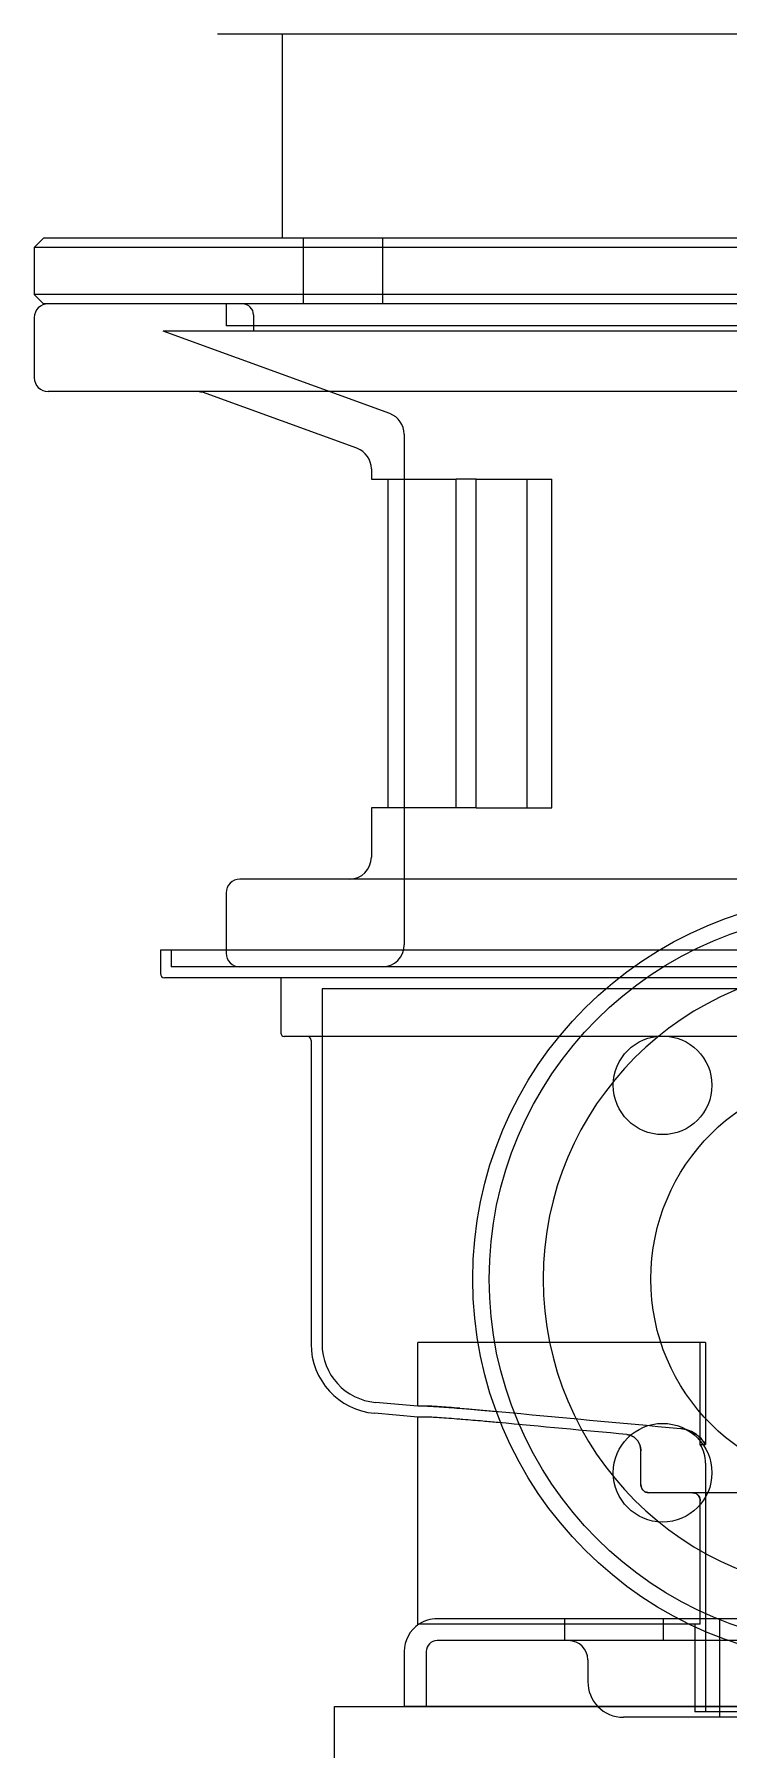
# Model space of a CAD drawing. Extents: x -32000 to 416743, y -254124 to 144214.
# Drawn here: x 255645 to 255771.7, y 74421.9 to 74735 of the extents above; entities that cross this region are included whole.
import ezdxf

# ---------------------------------------------------------------- set-up
doc = ezdxf.new("R2010")
doc.units = 0
doc.header["$LTSCALE"] = 10
doc.layers.add('XFM1Q40$0$COL', color=1, linetype='Continuous')
doc.layers.add('XFM1Q40$0$M-EQPM-MAU', color=22, linetype='Continuous')

# ---------------------------------------------------------------- blocks, each defined once
blk = doc.blocks.new('XFM1Q40$0$A$C6DF15AF1')
at = {"layer": 'XFM1Q40$0$M-EQPM-MAU', "extrusion": (-1.22465e-16, -1, 0)}
for p, q in [((13620.052, -13803.019, 3.078), (13618.952, -13803.019, 3.078)), ((13620.302, -13803.188, 3.078), (13620.472, -13803.019, 3.078)), ((13620.472, -13833.019, 3.078), (13620.472, -13803.019, 3.078)), ((13621.333, -13803.019, 3.078), (13620.472, -13803.019, 3.078)), ((13621.333, -13833.019, 3.078), (13621.333, -13803.019, 3.078)), ((13621.502, -13803.188, 3.078), (13621.333, -13803.019, 3.078)), ((13618.702, -13832.769, 3.078), (13618.702, -13803.269, 3.078)), ((13620.302, -13832.849, 3.078), (13620.302, -13803.188, 3.078)), ((13621.502, -13832.849, 3.078), (13621.502, -13803.188, 3.078)), ((13608.002, -13830.644, 3.078), (13608.002, -13805.394, 3.078)), ((13608.502, -13805.319, 3.078), (13608.077, -13805.319, 3.078)), ((13608.202, -13830.519, 3.078), (13608.202, -13805.519, 3.078)), ((13608.502, -13805.519, 3.078), (13608.202, -13805.519, 3.078)), ((13608.502, -13830.719, 3.078), (13608.502, -13805.319, 3.078)), ((13618.298, -13809.505, 3.078), (13619.802, -13805.373, 3.078)), ((13619.802, -13830.665, 3.078), (13619.802, -13805.373, 3.078)), ((13617.665, -13808.905, 3.078), (13618.666, -13806.155, 3.078)), ((13608.502, -13806.519, 3.078), (13608.452, -13806.519, 3.078)), ((13609.552, -13806.519, 3.078), (13608.502, -13806.519, 3.078)), ((13619.902, -13829.519, 3.078), (13619.902, -13806.519, 3.078)), ((13620.302, -13806.519, 3.078), (13619.902, -13806.519, 3.078)), ((13625.222, -13829.678, 3.078), (13625.222, -13806.36, 3.078)), ((13609.802, -13829.269, 3.078), (13609.802, -13806.769, 3.078)), ((13620.102, -13807.019, 3.078), (13619.802, -13807.019, 3.078)), ((13606.932, -13828.459, 3.078), (13606.932, -13807.579, 3.078)), ((13608.002, -13807.519, 3.078), (13606.992, -13807.519, 3.078)), ((13625.222, -13807.539, 3.078), (13621.502, -13807.539, 3.078)), ((13606.857, -13808.069, 3.078), (13601.316, -13808.069, 3.078)), ((13621.502, -13807.924, 3.078), (13620.302, -13807.924, 3.078)), ((13607.802, -13808.269, 3.078), (13601.316, -13808.269, 3.078)), ((13607.802, -13827.769, 3.078), (13607.802, -13808.269, 3.078)), ((13599.982, -13810.016, 3.078), (13600.051, -13809.228, 3.078)), ((13600.183, -13810.016, 3.078), (13600.25, -13809.245, 3.078)), ((13611.102, -13809.169, 3.078), (13610.202, -13809.169, 3.078)), ((13611.102, -13810.716, 3.078), (13611.102, -13809.169, 3.078)), ((13617.102, -13809.169, 3.078), (13617.102, -13810.716, 3.078)), ((13617.289, -13809.169, 3.078), (13617.102, -13809.169, 3.078)), ((13617.102, -13809.469, 3.078), (13611.102, -13809.469, 3.078)), ((13621.502, -13809.374, 3.078), (13620.302, -13809.374, 3.078)), ((13594.702, -13826.269, 3.078), (13594.702, -13809.769, 3.078)), ((13595.702, -13809.769, 3.078), (13594.702, -13809.769, 3.078)), ((13617.922, -13809.769, 3.078), (13608.602, -13809.769, 3.078)), ((13595.702, -13810.169, 3.078), (13594.702, -13810.169, 3.078)), ((13596.202, -13810.196, 3.078), (13596.202, -13810.016, 3.078)), ((13596.202, -13810.016, 3.078), (13599.982, -13810.016, 3.078)), ((13596.202, -13810.252, 3.078), (13596.202, -13810.196, 3.078)), ((13596.202, -13810.782, 3.078), (13596.202, -13810.252, 3.078)), ((13599.982, -13810.196, 3.078), (13599.982, -13810.016, 3.078)), ((13600.183, -13810.196, 3.078), (13600.183, -13810.016, 3.078)), ((13600.183, -13810.016, 3.078), (13601.342, -13810.016, 3.078)), ((13601.342, -13810.196, 3.078), (13601.342, -13810.016, 3.078)), ((13601.342, -13810.782, 3.078), (13601.342, -13810.196, 3.078)), ((13595.902, -13825.669, 3.078), (13595.902, -13810.369, 3.078)), ((13596.302, -13810.677, 3.078), (13596.302, -13810.369, 3.078)), ((13596.202, -13811.206, 3.078), (13596.202, -13810.782, 3.078)), ((13596.302, -13815.868, 3.078), (13596.302, -13810.677, 3.078)), ((13601.342, -13811.206, 3.078), (13601.342, -13810.782, 3.078)), ((13611.102, -13810.716, 3.078), (13617.102, -13810.716, 3.078)), ((13611.102, -13811.083, 3.078), (13611.102, -13810.716, 3.078)), ((13617.102, -13811.083, 3.078), (13617.102, -13810.716, 3.078)), ((13596.202, -13811.48, 3.078), (13596.202, -13811.206, 3.078)), ((13601.342, -13811.48, 3.078), (13601.342, -13811.206, 3.078)), ((13611.102, -13811.083, 3.078), (13611.102, -13812.464, 3.078)), ((13611.102, -13811.083, 3.078), (13617.102, -13811.083, 3.078)), ((13617.102, -13811.083, 3.078), (13617.102, -13812.464, 3.078)), ((13596.202, -13815.17, 3.078), (13596.202, -13811.48, 3.078)), ((13601.342, -13815.265, 3.078), (13601.342, -13811.48, 3.078)), ((13611.102, -13812.013, 3.078), (13617.102, -13812.013, 3.078)), ((13611.102, -13812.464, 3.078), (13617.102, -13812.464, 3.078)), ((13595.902, -13812.699, 3.078), (13596.302, -13812.699, 3.078)), ((13595.552, -13813.119, 3.078), (13595.152, -13813.119, 3.078)), ((13594.502, -13822.269, 3.078), (13594.502, -13813.769, 3.078)), ((13598.602, -13815.859, 3.078), (13598.602, -13814.228, 3.078)), ((13598.752, -13814.087, 3.078), (13599.366, -13814.087, 3.078)), ((13595.902, -13814.499, 3.078), (13596.302, -13814.499, 3.078)), ((13594.602, -13820.969, 3.078), (13594.602, -13815.069, 3.078)), ((13596.202, -13815.069, 3.078), (13594.602, -13815.069, 3.078)), ((13599.141, -13815.269, 3.078), (13594.602, -13815.269, 3.078)), ((13596.202, -13815.17, 3.078), (13596.302, -13815.17, 3.078)), ((13596.302, -13815.17, 3.078), (13598.452, -13815.17, 3.078)), ((13599.483, -13815.169, 3.078), (13599.483, -13815.265, 3.078)), ((13599.483, -13815.169, 3.078), (13601.342, -13815.169, 3.078)), ((13601.342, -13815.265, 3.078), (13599.483, -13815.265, 3.078)), ((13596.302, -13815.519, 3.078), (13594.502, -13815.519, 3.078))]:
    blk.add_line(p, q, dxfattribs=at)
at = {"layer": 'XFM1Q40$0$M-EQPM-MAU', "elevation": 3.078}
blk.add_lwpolyline([(13593.102, -13808.494), (13594.702, -13808.494), (13594.702, -13827.544), (13593.102, -13827.544)], close=True, dxfattribs=at)
at = {"layer": 'XFM1Q40$0$M-EQPM-MAU'}
for centre, radius in [((13602.502, -13818.019, 3.078), 7), ((13602.502, -13818.019, 3.078), 6.7), ((13598.967, -13814.483, 3.078), 0.9), ((13606.038, -13814.483, 3.078), 0.9), ((13602.502, -13818.019, 3.078), 3.75)]:
    blk.add_circle(centre, radius, dxfattribs=at)
for centre, radius, start, end in [((13618.952, -13803.269, 3.078), 0.25, 90, 180), ((13620.052, -13803.269, 3.078), 0.25, 0, 90), ((13608.077, -13805.394, 3.078), 0.075, 90, 180), ((13618.102, -13805.95, 3.078), 0.6, 340, 0), ((13608.452, -13806.769, 3.078), 0.25, 90, 180), ((13609.552, -13806.769, 3.078), 0.25, 0, 90), ((13620.102, -13806.819, 3.078), 0.2, 270, 0), ((13606.992, -13807.579, 3.078), 0.06, 90, 180), ((13601.316, -13809.339, 3.078), 1.27, 90, 175), ((13606.857, -13807.994, 3.078), 0.075, 270, 0), ((13601.316, -13809.339, 3.078), 1.07, 90, 175), ((13610.202, -13808.769, 3.078), 0.4, 180, 270), ((13617.289, -13808.769, 3.078), 0.4, 270, 340), ((13608.602, -13809.369, 3.078), 0.4, 180, 270), ((13617.922, -13809.369, 3.078), 0.4, 270, 340), ((13595.702, -13810.369, 3.078), 0.6, 33.5573, 90), ((13595.702, -13810.369, 3.078), 0.2, 0, 90), ((13595.702, -13810.369, 3.078), 0.6, 0, 33.5573), ((13602.502, -13818.019, 3.078), 5.715, 0, 180), ((13595.552, -13812.769, 3.078), 0.35, 270, 0), ((13595.152, -13813.769, 3.078), 0.65, 90, 133.8131), ((13595.152, -13813.769, 3.078), 0.65, 133.8131, 180), ((13599.141, -13814.634, 3.078), 0.635, 270, 302.5928)]:
    blk.add_arc(centre, radius, start, end, dxfattribs=at)
for points, knots in [([(13599.943, -13810.782, 3.078), (13599.948, -13810.714, 3.078), (13599.954, -13810.647, 3.078), (13599.963, -13810.518, 3.078), (13599.968, -13810.459, 3.078), (13599.975, -13810.352, 3.078), (13599.977, -13810.308, 3.078), (13599.981, -13810.236, 3.078), (13599.982, -13810.21, 3.078), (13599.982, -13810.196, 3.078)], [0.000000198, 0.000000198, 0.000000198, 0.000000198, 0.002031508, 0.002031508, 0.004062818, 0.004062818, 0.006094128, 0.006094128, 0.008125438, 0.008125438, 0.008125438, 0.008125438]), ([(13600.183, -13810.196, 3.078), (13600.183, -13810.21, 3.078), (13600.182, -13810.236, 3.078), (13600.178, -13810.308, 3.078), (13600.175, -13810.353, 3.078), (13600.17, -13810.433, 3.078), (13600.168, -13810.461, 3.078), (13600.164, -13810.52, 3.078), (13600.162, -13810.551, 3.078), (13600.154, -13810.647, 3.078), (13600.149, -13810.714, 3.078), (13600.143, -13810.782, 3.078)], [0.000000202, 0.000000202, 0.000000202, 0.000000202, 0.002031605, 0.002031605, 0.004063009, 0.004063009, 0.005078711, 0.005078711, 0.006094412, 0.006094412, 0.008125816, 0.008125816, 0.008125816, 0.008125816]), ([(13600.143, -13810.782, 3.078), (13600.149, -13810.714, 3.078), (13600.154, -13810.647, 3.078), (13600.164, -13810.518, 3.078), (13600.168, -13810.459, 3.078), (13600.175, -13810.352, 3.078), (13600.178, -13810.308, 3.078), (13600.182, -13810.236, 3.078), (13600.183, -13810.21, 3.078), (13600.183, -13810.196, 3.078)], [0.000000198, 0.000000198, 0.000000198, 0.000000198, 0.002031508, 0.002031508, 0.004062818, 0.004062818, 0.006094128, 0.006094128, 0.008125438, 0.008125438, 0.008125438, 0.008125438]), ([(13599.907, -13811.206, 3.078), (13599.917, -13811.083, 3.078), (13599.928, -13810.961, 3.078), (13599.938, -13810.838, 3.078), (13599.939, -13810.819, 3.078), (13599.941, -13810.801, 3.078), (13599.943, -13810.782, 3.078)], [0.006831337, 0.006831337, 0.006831337, 0.006831337, 0.010524391, 0.010524391, 0.010524391, 0.011082588, 0.011082588, 0.011082588, 0.011082588]), ([(13600.143, -13810.782, 3.078), (13600.139, -13810.837, 3.078), (13600.134, -13810.892, 3.078), (13600.13, -13810.946, 3.078), (13600.122, -13811.033, 3.078), (13600.115, -13811.119, 3.078), (13600.108, -13811.206, 3.078)], [0.010114408, 0.010114408, 0.010114408, 0.010114408, 0.01175736, 0.01175736, 0.01175736, 0.014365659, 0.014365659, 0.014365659, 0.014365659]), ([(13599.665, -13813.829, 3.078), (13599.663, -13813.847, 3.078), (13599.66, -13813.864, 3.078), (13599.65, -13813.897, 3.078), (13599.643, -13813.914, 3.078), (13599.627, -13813.945, 3.078), (13599.617, -13813.96, 3.078), (13599.595, -13813.988, 3.078), (13599.582, -13814.001, 3.078), (13599.555, -13814.024, 3.078), (13599.54, -13814.035, 3.078), (13599.509, -13814.053, 3.078), (13599.492, -13814.061, 3.078), (13599.457, -13814.074, 3.078), (13599.44, -13814.079, 3.078), (13599.403, -13814.085, 3.078), (13599.384, -13814.087, 3.078), (13599.366, -13814.087, 3.078)], [0.000002276, 0.000002276, 0.000002276, 0.000002276, 0.000556029, 0.000556029, 0.001109782, 0.001109782, 0.001663534, 0.001663534, 0.002217287, 0.002217287, 0.00277104, 0.00277104, 0.003324792, 0.003324792, 0.003878545, 0.003878545, 0.004432298, 0.004432298, 0.004432298, 0.004432298]), ([(13599.366, -13814.087, 3.078), (13599.384, -13814.087, 3.078), (13599.403, -13814.085, 3.078), (13599.439, -13814.079, 3.078), (13599.457, -13814.074, 3.078), (13599.492, -13814.061, 3.078), (13599.508, -13814.054, 3.078), (13599.54, -13814.035, 3.078), (13599.555, -13814.025, 3.078), (13599.582, -13814.001, 3.078), (13599.594, -13813.988, 3.078), (13599.617, -13813.96, 3.078), (13599.627, -13813.945, 3.078), (13599.643, -13813.914, 3.078), (13599.649, -13813.898, 3.078), (13599.66, -13813.864, 3.078), (13599.663, -13813.847, 3.078), (13599.665, -13813.829, 3.078)], [0.000000197, 0.000000197, 0.000000197, 0.000000197, 0.000553939, 0.000553939, 0.00110768, 0.00110768, 0.001661422, 0.001661422, 0.002215164, 0.002215164, 0.002768905, 0.002768905, 0.003322647, 0.003322647, 0.003876389, 0.003876389, 0.00443013, 0.00443013, 0.00443013, 0.00443013]), ([(13598.602, -13814.228, 3.078), (13598.602, -13814.219, 3.078), (13598.603, -13814.21, 3.078), (13598.607, -13814.192, 3.078), (13598.61, -13814.183, 3.078), (13598.617, -13814.166, 3.078), (13598.622, -13814.157, 3.078), (13598.633, -13814.142, 3.078), (13598.639, -13814.135, 3.078), (13598.66, -13814.115, 3.078), (13598.677, -13814.105, 3.078), (13598.713, -13814.091, 3.078), (13598.733, -13814.087, 3.078), (13598.752, -13814.087, 3.078)], [0.00234805, 0.00234805, 0.00234805, 0.00234805, 0.00264127, 0.00264127, 0.002934489, 0.002934489, 0.003227709, 0.003227709, 0.003520928, 0.003520928, 0.004107367, 0.004107367, 0.004693806, 0.004693806, 0.004693806, 0.004693806]), ([(13598.752, -13814.087, 3.078), (13598.742, -13814.087, 3.078), (13598.733, -13814.088, 3.078), (13598.713, -13814.091, 3.078), (13598.704, -13814.094, 3.078), (13598.686, -13814.101, 3.078), (13598.677, -13814.106, 3.078), (13598.661, -13814.116, 3.078), (13598.653, -13814.122, 3.078), (13598.632, -13814.141, 3.078), (13598.621, -13814.157, 3.078), (13598.606, -13814.191, 3.078), (13598.602, -13814.21, 3.078), (13598.602, -13814.228, 3.078)], [0.000000197, 0.000000197, 0.000000197, 0.000000197, 0.000293659, 0.000293659, 0.000587121, 0.000587121, 0.000880584, 0.000880584, 0.001174046, 0.001174046, 0.00176097, 0.00176097, 0.002347894, 0.002347894, 0.002347894, 0.002347894]), ([(13599.483, -13815.265, 3.078), (13599.525, -13815.24, 3.078), (13599.562, -13815.211, 3.078), (13599.629, -13815.146, 3.078), (13599.659, -13815.109, 3.078), (13599.709, -13815.032, 3.078), (13599.73, -13814.99, 3.078), (13599.76, -13814.903, 3.078), (13599.77, -13814.858, 3.078), (13599.774, -13814.813, 3.078)], [0.000000388, 0.000000388, 0.000000388, 0.000000388, 0.001447104, 0.001447104, 0.00289382, 0.00289382, 0.004340536, 0.004340536, 0.005787251, 0.005787251, 0.005787251, 0.005787251]), ([(13599.774, -13814.813, 3.078), (13599.77, -13814.858, 3.078), (13599.76, -13814.903, 3.078), (13599.73, -13814.989, 3.078), (13599.71, -13815.031, 3.078), (13599.66, -13815.109, 3.078), (13599.63, -13815.145, 3.078), (13599.562, -13815.211, 3.078), (13599.525, -13815.24, 3.078), (13599.483, -13815.265, 3.078)], [0.000002273, 0.000002273, 0.000002273, 0.000002273, 0.001449016, 0.001449016, 0.002895758, 0.002895758, 0.0043425, 0.0043425, 0.005789242, 0.005789242, 0.005789242, 0.005789242]), ([(13598.602, -13815.029, 3.078), (13598.602, -13815.038, 3.078), (13598.601, -13815.048, 3.078), (13598.598, -13815.066, 3.078), (13598.595, -13815.074, 3.078), (13598.587, -13815.092, 3.078), (13598.583, -13815.1, 3.078), (13598.572, -13815.115, 3.078), (13598.566, -13815.122, 3.078), (13598.545, -13815.142, 3.078), (13598.528, -13815.153, 3.078), (13598.492, -13815.167, 3.078), (13598.472, -13815.17, 3.078), (13598.452, -13815.17, 3.078)], [0.001341133, 0.001341133, 0.001341133, 0.001341133, 0.00163457, 0.00163457, 0.001928006, 0.001928006, 0.002221442, 0.002221442, 0.002514878, 0.002514878, 0.00310175, 0.00310175, 0.003688623, 0.003688623, 0.003688623, 0.003688623]), ([(13598.452, -13815.17, 3.078), (13598.462, -13815.17, 3.078), (13598.472, -13815.17, 3.078), (13598.491, -13815.166, 3.078), (13598.501, -13815.163, 3.078), (13598.519, -13815.156, 3.078), (13598.528, -13815.152, 3.078), (13598.544, -13815.141, 3.078), (13598.552, -13815.135, 3.078), (13598.572, -13815.116, 3.078), (13598.584, -13815.1, 3.078), (13598.598, -13815.066, 3.078), (13598.602, -13815.047, 3.078), (13598.602, -13815.029, 3.078)], [0.000000197, 0.000000197, 0.000000197, 0.000000197, 0.000293878, 0.000293878, 0.000587558, 0.000587558, 0.000881238, 0.000881238, 0.001174919, 0.001174919, 0.00176228, 0.00176228, 0.002349641, 0.002349641, 0.002349641, 0.002349641])]:
    blk.add_open_spline(points, degree=3, knots=knots, dxfattribs=at)
for points in [[(13599.883, -13811.48, 3.078), (13599.891, -13811.391, 3.078), (13599.899, -13811.3, 3.078), (13599.907, -13811.206, 3.078)], [(13600.108, -13811.206, 3.078), (13600.1, -13811.3, 3.078), (13600.092, -13811.391, 3.078), (13600.084, -13811.48, 3.078)], [(13599.665, -13813.829, 3.078), (13599.737, -13813.046, 3.078), (13599.81, -13812.263, 3.078), (13599.883, -13811.48, 3.078)], [(13600.084, -13811.48, 3.078), (13599.98, -13812.591, 3.078), (13599.877, -13813.702, 3.078), (13599.774, -13814.813, 3.078)]]:
    blk.add_open_spline(points, degree=3, dxfattribs=at)
blk = doc.blocks.new('XFM1Q40$0$A$C400517eb')
at = {"layer": 'XFM1Q40$0$COL', "xscale": 10.00000000000001, "yscale": 10.00000000000001, "zscale": 10.00000000000001, "rotation": 90}
blk.add_blockref('XFM1Q40$0$A$C6DF15AF1', (147014.81, -51517.22), dxfattribs=at)
blk = doc.blocks.new('XFM1Q40')
blk.add_blockref('XFM1Q40$0$A$C400517eb', (-29400, -10000))

msp = doc.modelspace()

# ---------------------------------------------------------------- block references
msp.add_blockref('XFM1Q40', (0, 0))

doc.saveas('drawing.dxf')
